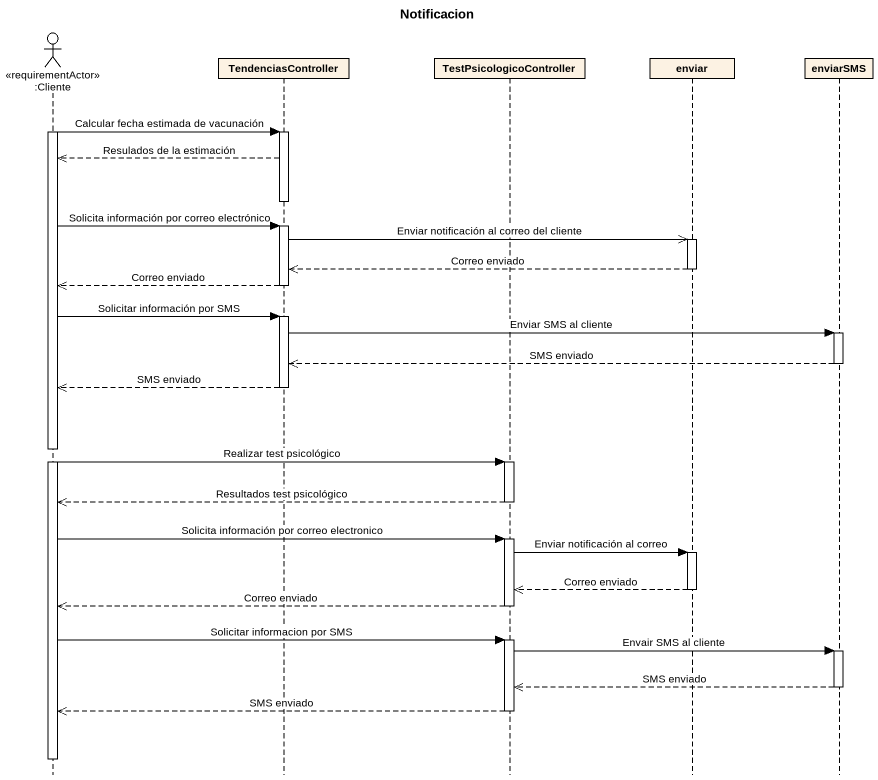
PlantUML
@startuml
title Notificacion
hide footbox
actor ":Cliente" as Cliente <<requirementActor>>
participant TendenciasController
participant TestPsicologicoController
participant enviar
participant enviarSMS

activate Cliente
Cliente -> TendenciasController : Calcular fecha estimada de vacunación
activate TendenciasController
TendenciasController -->> Cliente : Resulados de la estimación
deactivate TendenciasController
Cliente -> TendenciasController : Solicita información por correo electrónico
activate TendenciasController
TendenciasController ->> enviar : Enviar notificación al correo del cliente
activate enviar
enviar -->> TendenciasController : Correo enviado
deactivate enviar
TendenciasController -->> Cliente : Correo enviado
deactivate TendenciasController
Cliente -> TendenciasController : Solicitar información por SMS
activate TendenciasController
TendenciasController -> enviarSMS : Enviar SMS al cliente
activate enviarSMS
enviarSMS -->> TendenciasController : SMS enviado
deactivate enviarSMS
TendenciasController -->> Cliente : SMS enviado
deactivate TendenciasController
Cliente -> TestPsicologicoController : Realizar test psicológico
activate TestPsicologicoController
TestPsicologicoController -->> Cliente : Resultados test psicológico
deactivate TestPsicologicoController
Cliente -> TestPsicologicoController : Solicita información por correo electronico
activate TestPsicologicoController
TestPsicologicoController -> enviar : Enviar notificación al correo
activate enviar
enviar -->> TestPsicologicoController : Correo enviado
deactivate enviar
TestPsicologicoController -->> Cliente : Correo enviado
deactivate TestPsicologicoController
Cliente -> TestPsicologicoController : Solicitar informacion por SMS
activate TestPsicologicoController
TestPsicologicoController -> enviarSMS : Envair SMS al cliente
activate enviarSMS
enviarSMS -->> TestPsicologicoController : SMS enviado
deactivate enviarSMS
TestPsicologicoController -->> Cliente : SMS enviado
deactivate TestPsicologicoController
deactivate Cliente
@enduml
